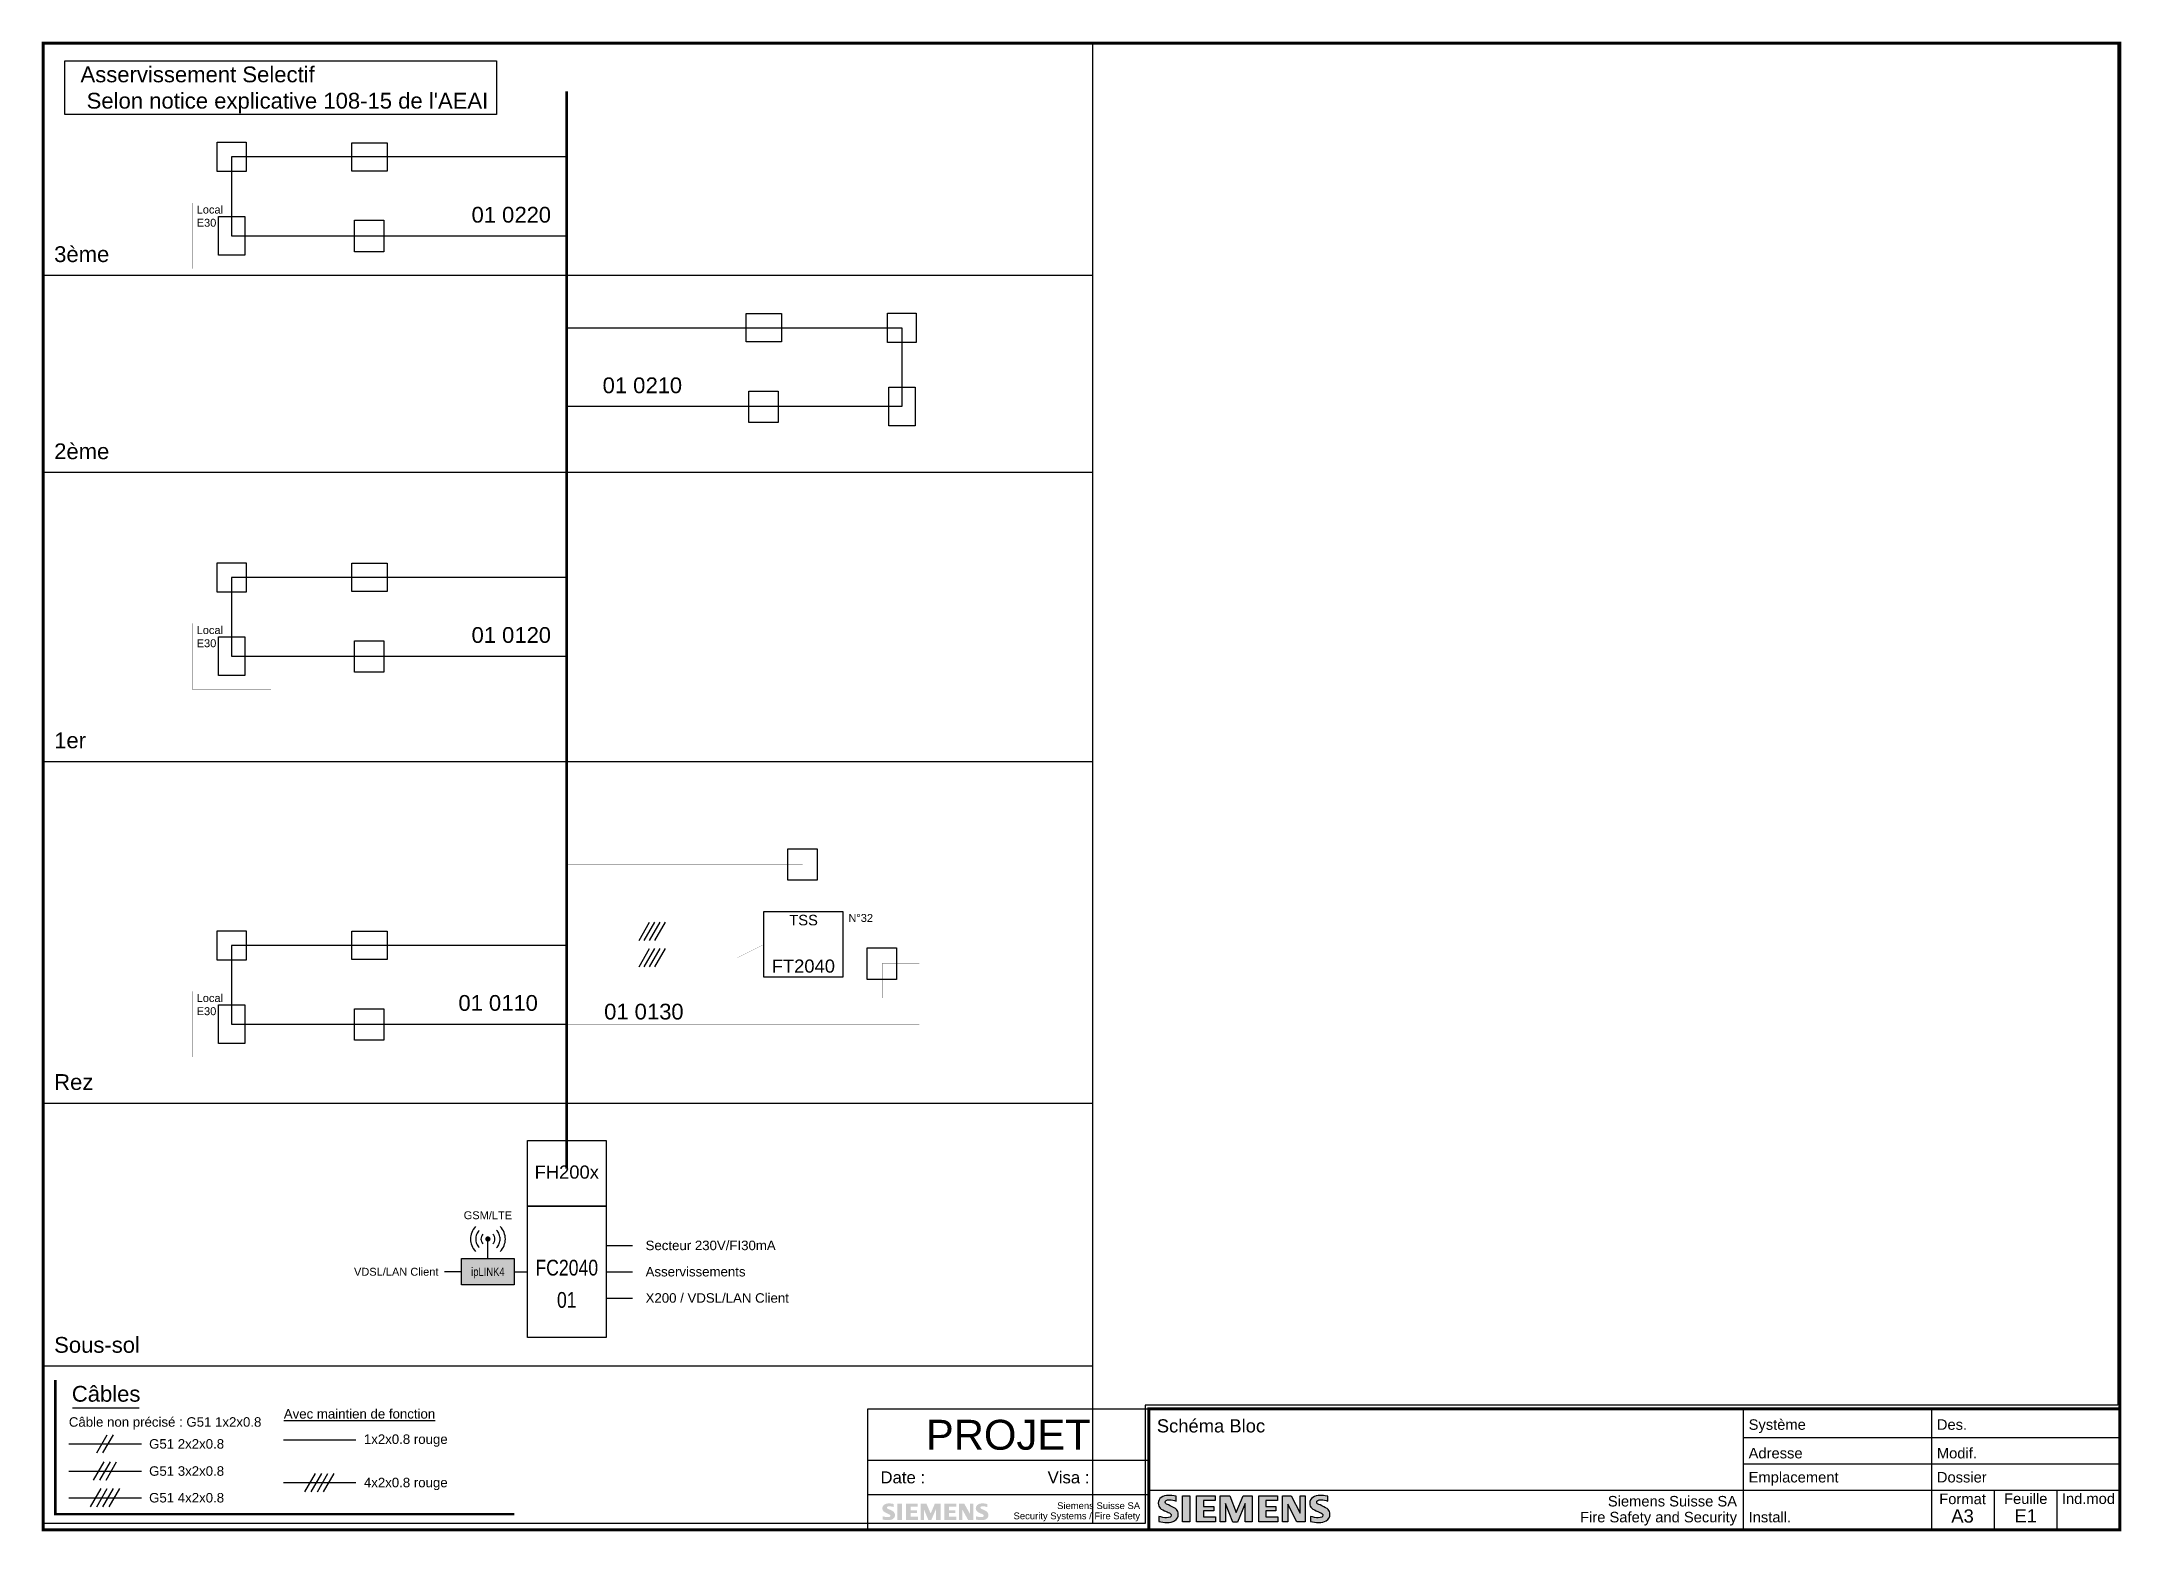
# Paper-space layout 'E1' of a CAD drawing. Header units: centimetres, sheet in millimetres. Extents: x 13 to 408, y 1 to 284.
# The model-space entities are those that its viewports show. They can reach past a viewport. Long polylines and large blocks are cut down to what shows.
import ezdxf
from ezdxf.enums import TextEntityAlignment as Align

# ---------------------------------------------------------------- set-up
doc = ezdxf.new("R2010")
doc.units = ezdxf.units.CM
doc.header["$LTSCALE"] = 10
doc.linetypes.add('ACAD_ISO10W100', pattern=[18, 12, -3, 0, -3])
doc.layers.add('SANS', color=231, linetype='Continuous', plot=False)
doc.layers.add('SIEMENS_SANS', color=231, linetype='Continuous', plot=False)
doc.layers.add('SIEMENS_255_255_255', color=7, linetype='Continuous', true_color=0xffffff)
for name, color, linetype in [('SIEMENS_AXES', 7, 'ACAD_ISO10W100'), ('SIEMENS_CARTOUCHE', 7, 'Continuous'), ('SIEMENS_DETECTION', 9, 'Continuous'), ('SIEMENS_LIGNES', 150, 'Continuous'), ('SIEMENS_MARGE', 7, 'Continuous'), ('SIEMENS_SYMBOLTEXTE', 7, 'Continuous'), ('SIEMENS_TAMPON', 7, 'Continuous'), ('SIEMENS_TEXTES', 7, 'Continuous')]:
    doc.layers.add(name, color=color, linetype=linetype)
doc.styles.add('Arial', font='arial.ttf')
doc.linetypes.add('LIMITE1', pattern='A,6.35,-2.54,[133,ltypeshp.shx,S=2.54,R=0,X=-2.54,Y=0],-2.54,25.4', length=36.83)
picture_1 = doc.add_image_def('image8.jpg', size_in_pixel=(750, 1250))
picture_2 = doc.add_image_def('image1.jpg', size_in_pixel=(650, 520))
picture_3 = doc.add_image_def('image11.jpg', size_in_pixel=(590, 635))
picture_4 = doc.add_image_def('image28.jpg', size_in_pixel=(516, 759))
picture_5 = doc.add_image_def('image9.jpg', size_in_pixel=(780, 650))
picture_6 = doc.add_image_def('image19.jpg', size_in_pixel=(250, 270))
picture_7 = doc.add_image_def('image13.jpg', size_in_pixel=(259, 263))
picture_8 = doc.add_image_def('image10.jpg', size_in_pixel=(780, 650))

# ---------------------------------------------------------------- blocks, each defined once
blk = doc.blocks.new('SA3F')
at = {"layer": 'SIEMENS_MARGE', "linetype": 'Continuous', "ltscale": 80, "true_color": 0x009ca3}
h = blk.add_hatch(color=134, dxfattribs=at)
edge = h.paths.add_edge_path()
edge.add_spline(control_points=[(229.21, 6.42), (229.21, 6.42), (229.21, 7.37), (229.21, 7.37)], knot_values=[10.00001, 10.00001, 10.00001, 10.00001, 10.999989, 10.999989, 10.999989, 10.999989], degree=3, periodic=0)
edge.add_spline(control_points=[(229.21, 7.37), (228.59, 7.49), (228.11, 7.55), (227.79, 7.55)], knot_values=[9, 9, 9, 9, 10, 10, 10, 10], degree=3, periodic=0)
edge.add_spline(control_points=[(227.79, 7.55), (227.19, 7.55), (226.71, 7.42), (226.34, 7.16)], knot_values=[8, 8, 8, 8, 9, 9, 9, 9], degree=3, periodic=0)
edge.add_spline(control_points=[(226.34, 7.16), (225.97, 6.91), (225.78, 6.53), (225.78, 6.04)], knot_values=[7, 7, 7, 7, 8, 8, 8, 8], degree=3, periodic=0)
edge.add_spline(control_points=[(225.78, 6.04), (225.78, 5.66), (225.91, 5.35), (226.16, 5.1)], knot_values=[6, 6, 6, 6, 7, 7, 7, 7], degree=3, periodic=0)
edge.add_spline(control_points=[(226.16, 5.1), (226.36, 4.91), (226.79, 4.68), (227.44, 4.41)], knot_values=[5, 5, 5, 5, 6, 6, 6, 6], degree=3, periodic=0)
edge.add_spline(control_points=[(227.44, 4.41), (227.81, 4.26), (228.03, 4.14), (228.12, 4.06)], knot_values=[4, 4, 4, 4, 5, 5, 5, 5], degree=3, periodic=0)
edge.add_spline(control_points=[(228.12, 4.06), (228.21, 3.98), (228.25, 3.88), (228.25, 3.76), (228.25, 3.45), (227.95, 3.29), (227.36, 3.29)], knot_values=[2, 2, 2, 2, 3, 3, 3, 4, 4, 4, 4], degree=3, periodic=0)
edge.add_spline(control_points=[(227.36, 3.29), (226.93, 3.29), (226.44, 3.38), (225.88, 3.56)], knot_values=[1, 1, 1, 1, 2, 2, 2, 2], degree=3, periodic=0)
edge.add_spline(control_points=[(225.88, 3.56), (225.88, 3.56), (225.88, 2.58), (225.88, 2.58)], knot_values=[0.00001, 0.00001, 0.00001, 0.00001, 0.999989, 0.999989, 0.999989, 0.999989], degree=3, periodic=0)
edge.add_spline(control_points=[(225.88, 2.58), (226.4, 2.46), (226.91, 2.4), (227.42, 2.4)], knot_values=[19, 19, 19, 19, 20, 20, 20, 20], degree=3, periodic=0)
edge.add_spline(control_points=[(227.42, 2.4), (228.02, 2.4), (228.51, 2.51), (228.89, 2.74)], knot_values=[18, 18, 18, 18, 19, 19, 19, 19], degree=3, periodic=0)
edge.add_spline(control_points=[(228.89, 2.74), (229.36, 3.02), (229.59, 3.43), (229.59, 3.97)], knot_values=[17, 17, 17, 17, 18, 18, 18, 18], degree=3, periodic=0)
edge.add_spline(control_points=[(229.59, 3.97), (229.59, 4.34), (229.47, 4.65), (229.24, 4.89)], knot_values=[16, 16, 16, 16, 17, 17, 17, 17], degree=3, periodic=0)
edge.add_spline(control_points=[(229.24, 4.89), (229.04, 5.08), (228.63, 5.32), (228.03, 5.59)], knot_values=[15, 15, 15, 15, 16, 16, 16, 16], degree=3, periodic=0)
edge.add_spline(control_points=[(228.03, 5.59), (227.61, 5.78), (227.35, 5.9), (227.25, 5.96)], knot_values=[14, 14, 14, 14, 15, 15, 15, 15], degree=3, periodic=0)
edge.add_spline(control_points=[(227.25, 5.96), (227.14, 6.03), (227.09, 6.13), (227.09, 6.24)], knot_values=[13, 13, 13, 13, 14, 14, 14, 14], degree=3, periodic=0)
edge.add_spline(control_points=[(227.09, 6.24), (227.09, 6.55), (227.36, 6.7), (227.92, 6.7)], knot_values=[12, 12, 12, 12, 13, 13, 13, 13], degree=3, periodic=0)
edge.add_spline(control_points=[(227.92, 6.7), (228.32, 6.7), (228.74, 6.61), (229.21, 6.42)], knot_values=[11, 11, 11, 11, 12, 12, 12, 12], degree=3, periodic=0)
h.paths.add_polyline_path([(231.76, 7.46), (230.38, 7.46), (230.38, 2.5), (231.76, 2.5)])
h.paths.add_polyline_path([(236.59, 7.46), (233.04, 7.46), (233.04, 2.5), (236.65, 2.5), (236.65, 3.44), (234.37, 3.44), (234.37, 4.62), (236.31, 4.62), (236.31, 5.44), (234.37, 5.44), (234.37, 6.56), (236.59, 6.56)])
h.paths.add_polyline_path([(239.35, 7.46), (237.56, 7.46), (237.56, 2.5), (238.53, 2.5), (238.53, 6.01), (239.96, 2.45), (240.82, 2.45), (242.28, 6.01), (242.28, 2.5), (243.59, 2.5), (243.59, 7.46), (241.88, 7.46), (240.6, 4.29)])
h.paths.add_polyline_path([(248.42, 7.46), (244.86, 7.46), (244.86, 2.5), (248.48, 2.5), (248.48, 3.44), (246.2, 3.44), (246.2, 4.62), (248.13, 4.62), (248.13, 5.44), (246.2, 5.44), (246.2, 6.56), (248.42, 6.56)])
h.paths.add_polyline_path([(251, 7.46), (249.39, 7.46), (249.39, 2.5), (250.37, 2.5), (250.37, 5.86), (252.12, 2.5), (253.68, 2.5), (253.68, 7.46), (252.7, 7.46), (252.7, 4.14)])
edge = h.paths.add_edge_path()
edge.add_spline(control_points=[(257.99, 6.42), (257.99, 6.42), (257.99, 7.37), (257.99, 7.37)], knot_values=[11.00001, 11.00001, 11.00001, 11.00001, 11.999989, 11.999989, 11.999989, 11.999989], degree=3, periodic=0)
edge.add_spline(control_points=[(257.99, 7.37), (257.99, 7.37), (257.87, 7.39), (257.87, 7.39)], knot_values=[10, 10, 10, 10, 10.99999, 10.99999, 10.99999, 10.99999], degree=3, periodic=0)
edge.add_spline(control_points=[(257.87, 7.39), (257.34, 7.49), (256.91, 7.55), (256.57, 7.55)], knot_values=[9, 9, 9, 9, 10, 10, 10, 10], degree=3, periodic=0)
edge.add_spline(control_points=[(256.57, 7.55), (255.98, 7.55), (255.5, 7.42), (255.13, 7.16)], knot_values=[8, 8, 8, 8, 9, 9, 9, 9], degree=3, periodic=0)
edge.add_spline(control_points=[(255.13, 7.16), (254.75, 6.91), (254.56, 6.53), (254.56, 6.05)], knot_values=[7, 7, 7, 7, 8, 8, 8, 8], degree=3, periodic=0)
edge.add_spline(control_points=[(254.56, 6.05), (254.56, 5.66), (254.69, 5.34), (254.95, 5.1)], knot_values=[6, 6, 6, 6, 7, 7, 7, 7], degree=3, periodic=0)
edge.add_spline(control_points=[(254.95, 5.1), (255.15, 4.9), (255.58, 4.67), (256.23, 4.41)], knot_values=[5, 5, 5, 5, 6, 6, 6, 6], degree=3, periodic=0)
edge.add_spline(control_points=[(256.23, 4.41), (256.59, 4.26), (256.82, 4.14), (256.91, 4.06)], knot_values=[4, 4, 4, 4, 5, 5, 5, 5], degree=3, periodic=0)
edge.add_spline(control_points=[(256.91, 4.06), (256.99, 3.98), (257.04, 3.88), (257.04, 3.76), (257.04, 3.45), (256.74, 3.29), (256.15, 3.29)], knot_values=[2, 2, 2, 2, 3, 3, 3, 4, 4, 4, 4], degree=3, periodic=0)
edge.add_spline(control_points=[(256.15, 3.29), (255.71, 3.29), (255.22, 3.38), (254.67, 3.56)], knot_values=[1, 1, 1, 1, 2, 2, 2, 2], degree=3, periodic=0)
edge.add_spline(control_points=[(254.67, 3.56), (254.67, 3.56), (254.67, 2.58), (254.67, 2.58)], knot_values=[0.00001, 0.00001, 0.00001, 0.00001, 0.999989, 0.999989, 0.999989, 0.999989], degree=3, periodic=0)
edge.add_spline(control_points=[(254.67, 2.58), (255.18, 2.46), (255.7, 2.4), (256.21, 2.4)], knot_values=[20, 20, 20, 20, 21, 21, 21, 21], degree=3, periodic=0)
edge.add_spline(control_points=[(256.21, 2.4), (256.81, 2.4), (257.3, 2.51), (257.68, 2.74)], knot_values=[19, 19, 19, 19, 20, 20, 20, 20], degree=3, periodic=0)
edge.add_spline(control_points=[(257.68, 2.74), (258.15, 3.02), (258.38, 3.43), (258.38, 3.97)], knot_values=[18, 18, 18, 18, 19, 19, 19, 19], degree=3, periodic=0)
edge.add_spline(control_points=[(258.38, 3.97), (258.38, 4.34), (258.26, 4.65), (258.02, 4.89)], knot_values=[17, 17, 17, 17, 18, 18, 18, 18], degree=3, periodic=0)
edge.add_spline(control_points=[(258.02, 4.89), (257.82, 5.08), (257.42, 5.32), (256.82, 5.59)], knot_values=[16, 16, 16, 16, 17, 17, 17, 17], degree=3, periodic=0)
edge.add_spline(control_points=[(256.82, 5.59), (256.39, 5.78), (256.13, 5.9), (256.04, 5.96)], knot_values=[15, 15, 15, 15, 16, 16, 16, 16], degree=3, periodic=0)
edge.add_spline(control_points=[(256.04, 5.96), (255.93, 6.03), (255.87, 6.13), (255.87, 6.24)], knot_values=[14, 14, 14, 14, 15, 15, 15, 15], degree=3, periodic=0)
edge.add_spline(control_points=[(255.87, 6.24), (255.87, 6.55), (256.15, 6.7), (256.7, 6.7)], knot_values=[13, 13, 13, 13, 14, 14, 14, 14], degree=3, periodic=0)
edge.add_spline(control_points=[(256.7, 6.7), (257.1, 6.7), (257.53, 6.61), (257.99, 6.42)], knot_values=[12, 12, 12, 12, 13, 13, 13, 13], degree=3, periodic=0)
at = {"layer": 'SIEMENS_CARTOUCHE', "const_width": 0.6}
blk.add_lwpolyline([(408.4, 1), (14, 1), (14, 283.4), (408.4, 283.4)], close=True, dxfattribs=at)
at = {"layer": 'SIEMENS_MARGE', "color": 7, "linetype": 'Continuous', "const_width": 0.6}
blk.add_lwpolyline([(224, 24), (224, 1), (408.4, 1), (408.4, 24)], close=True, dxfattribs=at)
at = {"layer": 'SIEMENS_MARGE', "color": 7, "linetype": 'Continuous', "const_width": 0.286}
for points in [[(336.9, 1), (336.9, 24)], [(372.65, 1), (372.65, 24)], [(224, 8.5), (408.4, 8.5)], [(384.57, 1), (384.57, 8.5)], [(396.48, 1), (396.48, 8.5)]]:
    blk.add_lwpolyline(points, dxfattribs=at)
at = {"layer": 'SIEMENS_MARGE', "color": 7, "linetype": 'Continuous'}
for points in [[(408.4, 18.5), (336.9, 18.5)], [(408.4, 13.5), (336.9, 13.5)]]:
    blk.add_lwpolyline(points, dxfattribs=at)
at = {"layer": 'SIEMENS_MARGE', "color": 134, "true_color": 0x009ca3, "elevation": 11.71}
for points in [[(230.38, 2.5), (230.38, 7.46), (231.76, 7.46), (231.76, 2.5), (230.38, 2.5)], [(233.04, 2.5), (233.04, 7.46), (236.59, 7.46), (236.59, 6.56), (234.37, 6.56), (234.37, 5.44), (236.31, 5.44), (236.31, 4.62), (234.37, 4.62), (234.37, 3.44), (236.65, 3.44), (236.65, 2.5), (233.04, 2.5)], [(237.56, 2.5), (237.56, 7.46), (239.35, 7.46), (240.6, 4.29), (241.88, 7.46), (243.59, 7.46), (243.59, 2.5), (242.28, 2.5), (242.28, 6.01), (240.82, 2.45), (239.96, 2.45), (238.53, 6.01), (238.53, 2.5), (237.56, 2.5)], [(244.86, 2.5), (244.86, 7.46), (248.42, 7.46), (248.42, 6.56), (246.2, 6.56), (246.2, 5.44), (248.13, 5.44), (248.13, 4.62), (246.2, 4.62), (246.2, 3.44), (248.48, 3.44), (248.48, 2.5), (244.86, 2.5)], [(249.39, 2.5), (249.39, 7.46), (251, 7.46), (252.7, 4.14), (252.7, 7.46), (253.68, 7.46), (253.68, 2.5), (252.12, 2.5), (250.37, 5.86), (250.37, 2.5), (249.39, 2.5)]]:
    blk.add_lwpolyline(points, close=True, dxfattribs=at)
at = {"layer": 'SIEMENS_MARGE', "color": 134, "true_color": 0x009ca3}
for points, knots in [([(225.88, 2.58, 11.71), (225.88, 2.58, 11.71), (225.88, 3.56, 11.71), (225.88, 3.56, 11.71), (226.44, 3.38, 11.71), (226.93, 3.29, 11.71), (227.36, 3.29, 11.71), (227.95, 3.29, 11.71), (228.25, 3.45, 11.71), (228.25, 3.76, 11.71), (228.25, 3.88, 11.71), (228.21, 3.98, 11.71), (228.12, 4.06, 11.71), (228.03, 4.14, 11.71), (227.81, 4.26, 11.71), (227.44, 4.41, 11.71), (226.79, 4.68, 11.71), (226.36, 4.91, 11.71), (226.16, 5.1, 11.71), (225.91, 5.35, 11.71), (225.78, 5.66, 11.71), (225.78, 6.04, 11.71), (225.78, 6.53, 11.71), (225.97, 6.91, 11.71), (226.34, 7.16, 11.71), (226.71, 7.42, 11.71), (227.19, 7.55, 11.71), (227.79, 7.55, 11.71), (228.11, 7.55, 11.71), (228.59, 7.49, 11.71), (229.21, 7.37, 11.71), (229.21, 7.37, 11.71), (229.21, 6.42, 11.71), (229.21, 6.42, 11.71), (228.74, 6.61, 11.71), (228.32, 6.7, 11.71), (227.92, 6.7, 11.71), (227.36, 6.7, 11.71), (227.09, 6.55, 11.71), (227.09, 6.24, 11.71), (227.09, 6.13, 11.71), (227.14, 6.03, 11.71), (227.25, 5.96, 11.71), (227.35, 5.9, 11.71), (227.61, 5.78, 11.71), (228.03, 5.59, 11.71), (228.63, 5.32, 11.71), (229.04, 5.08, 11.71), (229.24, 4.89, 11.71), (229.47, 4.65, 11.71), (229.59, 4.34, 11.71), (229.59, 3.97, 11.71), (229.59, 3.43, 11.71), (229.36, 3.02, 11.71), (228.89, 2.74, 11.71), (228.51, 2.51, 11.71), (228.02, 2.4, 11.71), (227.42, 2.4, 11.71), (226.91, 2.4, 11.71), (226.4, 2.46, 11.71), (225.88, 2.58, 11.71), (225.88, 2.58, 11.71), (225.88, 2.58, 11.71), (225.88, 2.58, 11.71)], [0, 0, 0, 0, 1, 1, 1, 2, 2, 2, 3, 3, 3, 4, 4, 4, 5, 5, 5, 6, 6, 6, 7, 7, 7, 8, 8, 8, 9, 9, 9, 10, 10, 10, 11, 11, 11, 12, 12, 12, 13, 13, 13, 14, 14, 14, 15, 15, 15, 16, 16, 16, 17, 17, 17, 18, 18, 18, 19, 19, 19, 20, 20, 20, 21, 21, 21, 21]), ([(254.67, 2.58, 11.71), (254.67, 2.58, 11.71), (254.67, 3.56, 11.71), (254.67, 3.56, 11.71), (255.22, 3.38, 11.71), (255.71, 3.29, 11.71), (256.15, 3.29, 11.71), (256.74, 3.29, 11.71), (257.04, 3.45, 11.71), (257.04, 3.76, 11.71), (257.04, 3.88, 11.71), (256.99, 3.98, 11.71), (256.91, 4.06, 11.71), (256.82, 4.14, 11.71), (256.59, 4.26, 11.71), (256.23, 4.41, 11.71), (255.58, 4.67, 11.71), (255.15, 4.9, 11.71), (254.95, 5.1, 11.71), (254.69, 5.34, 11.71), (254.56, 5.66, 11.71), (254.56, 6.05, 11.71), (254.56, 6.53, 11.71), (254.75, 6.91, 11.71), (255.13, 7.16, 11.71), (255.5, 7.42, 11.71), (255.98, 7.55, 11.71), (256.57, 7.55, 11.71), (256.91, 7.55, 11.71), (257.34, 7.49, 11.71), (257.87, 7.39, 11.71), (257.87, 7.39, 11.71), (257.99, 7.37, 11.71), (257.99, 7.37, 11.71), (257.99, 7.37, 11.71), (257.99, 6.42, 11.71), (257.99, 6.42, 11.71), (257.53, 6.61, 11.71), (257.1, 6.7, 11.71), (256.7, 6.7, 11.71), (256.15, 6.7, 11.71), (255.87, 6.55, 11.71), (255.87, 6.24, 11.71), (255.87, 6.13, 11.71), (255.93, 6.03, 11.71), (256.04, 5.96, 11.71), (256.13, 5.9, 11.71), (256.39, 5.78, 11.71), (256.82, 5.59, 11.71), (257.42, 5.32, 11.71), (257.82, 5.08, 11.71), (258.02, 4.89, 11.71), (258.26, 4.65, 11.71), (258.38, 4.34, 11.71), (258.38, 3.97, 11.71), (258.38, 3.43, 11.71), (258.15, 3.02, 11.71), (257.68, 2.74, 11.71), (257.3, 2.51, 11.71), (256.81, 2.4, 11.71), (256.21, 2.4, 11.71), (255.7, 2.4, 11.71), (255.18, 2.46, 11.71), (254.67, 2.58, 11.71), (254.67, 2.58, 11.71), (254.67, 2.58, 11.71), (254.67, 2.58, 11.71)], [0, 0, 0, 0, 1, 1, 1, 2, 2, 2, 3, 3, 3, 4, 4, 4, 5, 5, 5, 6, 6, 6, 7, 7, 7, 8, 8, 8, 9, 9, 9, 10, 10, 10, 11, 11, 11, 12, 12, 12, 13, 13, 13, 14, 14, 14, 15, 15, 15, 16, 16, 16, 17, 17, 17, 18, 18, 18, 19, 19, 19, 20, 20, 20, 21, 21, 21, 22, 22, 22, 22])]:
    blk.add_open_spline(points, degree=3, knots=knots, dxfattribs=at)
at = {"layer": 'SIEMENS_MARGE', "color": 7, "linetype": 'Continuous', "style": 'Arial'}
for s, p in [('Système', (337.9, 20)), ('Des.', (373.65, 20)), ('Adresse', (337.9, 14.57)), ('Modif.', (373.65, 14.57)), ('Emplacement', (337.9, 10)), ('Dossier', (373.65, 10)), ('Install.', (337.9, 2.42))]:
    blk.add_text(s, height=2, dxfattribs=at).set_placement(p)
for s, p in [('Feuille', (390.53, 5.92)), ('Ind.mod', (402.44, 5.92)), ('Format', (378.53, 5.88))]:
    blk.add_text(s, height=2, dxfattribs=at).set_placement(p, align=Align.CENTER)
for s, p in [('Fire Safety and Security', (335.7, 2.42)), ('Siemens Suisse SA', (335.7, 5.44))]:
    blk.add_text(s, height=2, dxfattribs=at).set_placement(p, align=Align.RIGHT)
for tag, p, height in [('BLATTBEZEICHNUNG', (225.5, 19.5), 2.5), ('GEZEICHDAT', (385.82, 20), 2), ('KUNDE', (225.5, 15), 2.5), ('GEANDDAT', (385.82, 14.57), 2), ('DOMIZIL', (225.5, 10.5), 2.5), ('DOSSIER', (385.82, 10), 2)]:
    blk.add_attdef(tag, p, '', height=height, dxfattribs=at)
for tag, height, p in [('SYSTEM', 2, (371.65, 20)), ('GEZEICHKZ', 2, (407.4, 20)), ('ADRESSE', 2, (371.65, 14.57)), ('GEANDERTKZ', 2, (407.4, 14.57)), ('MONTAGEORT_BMZ', 2, (371.65, 10)), ('ANLAGENR', 3.5, (371.65, 2.42))]:
    blk.add_attdef(tag, text='', height=height, dxfattribs=at).set_placement(p, align=Align.RIGHT)
for tag, p in [('FORMAT', (378.53, 2.38)), ('BLATT', (390.53, 2.42)), ('INDEX', (402.44, 2.42))]:
    blk.add_attdef(tag, text='', height=2.5, dxfattribs=at).set_placement(p, align=Align.CENTER)
blk = doc.blocks.new('*U105')
at = {"layer": 'SIEMENS_TAMPON'}
h = blk.add_hatch(color=132, dxfattribs=at)
h.paths.add_polyline_path([(33.6, 39, -0.095782), (37, 39.4, -0.038679), (40.2, 38.9, -0.032618), (43.5, 38), (43.5, 43.2, 0.041933), (37.8, 44.1, 0.052942), (33, 44, 0.120898), (27.8, 42.1, 0.11295), (25.5, 39.7, 0.137882), (24.5, 36.1, 0.143245), (25.3, 32.5, 0.111527), (27.6, 30, 0.056425), (31.9, 27.7, -0.017528), (36.8, 25.4, -0.554735), (37.2, 22.2, -0.162956), (35, 21.4, -0.052129), (32, 21.3, -0.030842), (28.3, 21.8, -0.023258), (25, 22.6), (25, 17.3, 0.012873), (27.9, 16.7, 0.019281), (31.6, 16.3, 0.036944), (35.8, 16.3, 0.050522), (38.9, 16.8, 0.114693), (43.1, 19, 0.189888), (45.5, 23.7, 0.197986), (44, 29.2, 0.100685), (40.4, 32.1, 0.006579), (35.6, 34.3, -0.037565), (33.2, 35.5, -0.713887)])
h.paths.add_polyline_path([(57.5, 43.6), (49.4, 43.6), (49.4, 16.7), (57.5, 16.7)])
h.paths.add_polyline_path([(83.6, 43.6), (63.7, 43.6), (63.7, 16.7), (83.8, 16.7), (83.8, 21.9), (71.5, 21.9), (71.5, 28.2), (82.1, 28.2), (82.1, 32.6), (71.5, 32.6), (71.5, 38.7), (83.6, 38.7)])
h.paths.add_polyline_path([(98.2, 43.6), (88.4, 43.6), (88.4, 16.7), (93.8, 16.7), (93.8, 34.4), (101.3, 16.5), (106.3, 16.5), (113.9, 34.4), (113.9, 16.7), (121.7, 16.7), (121.7, 43.6), (112.1, 43.6), (105.2, 27.3)])
h.paths.add_polyline_path([(135.7, 38.7), (147.9, 38.7), (147.9, 43.6), (127.9, 43.6), (127.9, 16.7), (148, 16.7), (148, 21.9), (135.7, 21.9), (135.7, 28.2), (146.3, 28.2), (146.3, 32.6), (135.7, 32.6)])
h.paths.add_polyline_path([(161.4, 43.6), (152.6, 43.6), (152.6, 16.7), (158, 16.7), (158, 34), (167.6, 16.7), (176.2, 16.7), (176.2, 43.6), (170.9, 43.6), (170.9, 26.6)])
h.paths.add_polyline_path([(189.3, 35.5, -0.713887), (189.7, 39, -0.095782), (193.1, 39.4, -0.038679), (196.3, 38.9, -0.032618), (199.6, 38), (199.6, 43.2, 0.041933), (193.9, 44.1, 0.052942), (189.1, 44, 0.120898), (183.9, 42.1, 0.11295), (181.6, 39.7, 0.137882), (180.6, 36.1, 0.143245), (181.4, 32.5, 0.111527), (183.7, 30, 0.056425), (188, 27.7, -0.017528), (192.9, 25.4, -0.554735), (193.3, 22.2, -0.162956), (191.1, 21.4, -0.052129), (188.2, 21.3, -0.030842), (184.4, 21.8, -0.023258), (181.1, 22.6), (181.1, 17.3, 0.012873), (184, 16.7, 0.019281), (187.7, 16.3, 0.036944), (191.9, 16.3, 0.050522), (195, 16.8, 0.114693), (199.2, 19, 0.189888), (201.6, 23.7, 0.197986), (200.2, 29.2, 0.100685), (196.5, 32.1, 0.006579), (191.7, 34.3, -0.037565)])
at = {"layer": 'SIEMENS_TAMPON', "color": 7, "ltscale": 10}
for p, q in [((0, 116.4), (469.8, 116.4)), ((0, 59), (469.8, 59))]:
    blk.add_line(p, q, dxfattribs=at)
at = {"layer": 'SIEMENS_TAMPON', "color": 7}
blk.add_lwpolyline([(0, 202.4), (469.8, 202.4), (469.8, 0), (0, 0)], close=True, dxfattribs=at)
at = {"layer": 'SIEMENS_TAMPON', "color": 7, "style": 'Arial'}
for s, p in [('Date :', (21.3, 87.7)), ('Visa :', (300.6, 87.7))]:
    blk.add_text(s, height=20, dxfattribs=at).set_placement(p, align=Align.MIDDLE_LEFT)
at = {"layer": 'SIEMENS_TAMPON', "color": 7, "linetype": 'Continuous', "style": 'Arial'}
for s, p in [('Siemens Suisse SA', (455.1, 34.7)), ('Security Systems / Fire Safety', (455.1, 17.7))]:
    blk.add_text(s, height=11.303, dxfattribs=at).set_placement(p, align=Align.RIGHT)
at = {"layer": 'SIEMENS_TAMPON', "color": 1, "style": 'Arial'}
blk.add_attdef('PROJET', text='', height=50, dxfattribs=at).set_placement((234.9, 133.9), align=Align.CENTER)
at = {"layer": 'SIEMENS_TAMPON', "color": 7, "style": 'Arial'}
for tag, p in [('DATE', (105.4, 87.7)), ('VISA', (378.9, 87.7))]:
    blk.add_attdef(tag, text='', height=20, dxfattribs=at).set_placement(p, align=Align.MIDDLE_LEFT)
blk = doc.blocks.new('*U111')
at = {"color": 1}
blk.add_lwpolyline([(0, 101.8), (819.7, 101.8), (819.7, 0), (0, 0)], close=True, dxfattribs=at)
blk.add_lwpolyline([(0, 101.8), (819.7, 101.8), (819.7, 0), (0, 0)], close=True, dxfattribs=at)
blk.add_lwpolyline([(0, 101.8), (819.7, 101.8), (819.7, 0), (0, 0)], close=True, dxfattribs=at)
at = {"color": 1, "insert": (29.5, 91), "char_height": 30, "attachment_point": 1, "style": 'Arial'}
blk.add_mtext_dynamic_manual_height_columns("Asservissement Selectif                                    Selon notice explicative 108-15 de l'AEAI", width=848.373, gutter_width=12.5, heights=[146], dxfattribs=at)
blk = doc.blocks.new('Siemens_Ligne_FDnet')
at = {"color": 0, "style": 'Arial', "flags": 2}
for tag, p in [('L', (-4.1, 0.5)), ('/', (65.2, 0.5))]:
    blk.add_attdef(tag, p, '', height=30, dxfattribs=at)
at = {"color": 0, "style": 'Arial'}
for tag, p in [('FCnet', (18.9, 0.5)), ('CardCage', (76.9, 0.5)), ('Position', (100.7, 0.5)), ('Boucle', (123.7, 0.5)), ('Etoile', (146.7, 0.5))]:
    blk.add_attdef(tag, p, '', height=30, dxfattribs=at)
blk = doc.blocks.new('*U164')
image = blk.add_image(picture_1, insert=(-75, -125), size_in_units=(150, 250))
image.dxf.flags = 7
blk = doc.blocks.new('Siemens_Centrale_petite')
at = {"color": 7}
blk.add_lwpolyline([(-50, 25), (50, 25), (50, -25), (-50, -25)], close=True, dxfattribs=at)
at = {"color": 0}
blk.add_solid([(-50, 25), (50, 25), (-50, -25), (50, -25)], dxfattribs=at)
at = {"layer": 'SIEMENS_SYMBOLTEXTE', "color": 7, "style": 'Arial'}
blk.add_attdef('INFO_GAUCHE', text='', height=20, dxfattribs=at).set_placement((-60.7, 25), align=Align.RIGHT)
blk.add_attdef('HAUT', text='', height=30, dxfattribs=at).set_placement((0, 35), align=Align.CENTER)
blk.add_attdef('INFO_DROITE', (60.7, 25), '', height=20, dxfattribs=at)
blk.add_attdef('GAUCHE', text='', height=30, dxfattribs=at).set_placement((-60.7, 0), align=Align.MIDDLE_RIGHT)
at = {"layer": 'SIEMENS_SYMBOLTEXTE', "color": 7, "style": 'Arial', "width": 0.9}
blk.add_attdef('BMZ_TYP', text='', height=20, dxfattribs=at).set_placement((0, 0), align=Align.MIDDLE_CENTER)
at = {"layer": 'SIEMENS_SYMBOLTEXTE', "color": 7, "style": 'Arial'}
blk.add_attdef('DROITE', text='', height=30, dxfattribs=at).set_placement((60.7, 0), align=Align.MIDDLE_LEFT)
blk.add_attdef('BAS', text='', height=35, dxfattribs=at).set_placement((0, -35), align=Align.TOP_CENTER)
blk = doc.blocks.new('Siemens_SB_Antenne')
at = {"color": 0}
blk.add_line((0, 0), (0, 37.3), dxfattribs=at)
at = {"color": 0, "const_width": 5}
blk.add_lwpolyline([(-2.5, 37.3, 1), (2.5, 37.3, 1)], format="xyb", close=True, dxfattribs=at)
at = {"color": 0}
for radius, start, end in [(33.2, 135, 225), (23.2, 135, 225), (13.2, 135, 225), (13.2, 315, 45), (23.2, 315, 45), (33.2, 315, 45)]:
    blk.add_arc((0, 37.3), radius, start, end, dxfattribs=at)
at = {"color": 0, "style": 'Arial'}
blk.add_attdef('TXTHAUT', text='', height=15, dxfattribs=at).set_placement((0, 75), align=Align.CENTER)
blk = doc.blocks.new('*U169')
at = {"layer": 'SIEMENS_255_255_255'}
image = blk.add_image(picture_2, insert=(-33.6, -26.9), size_in_units=(67.3, 53.8), dxfattribs=at)
image.dxf.flags = 7
blk = doc.blocks.new('*U162')
at = {"layer": 'SIEMENS_255_255_255'}
image = blk.add_image(picture_3, insert=(-28.5, -30.5), size_in_units=(55.8, 60), dxfattribs=at)
image.dxf.flags = 7
blk = doc.blocks.new('*U170')
at = {"layer": 'SIEMENS_255_255_255', "ltscale": 0.3}
image = blk.add_image(picture_4, insert=(-25, -36.8), size_in_units=(50, 73.5), dxfattribs=at)
image.dxf.flags = 7
blk = doc.blocks.new('*U163')
at = {"color": 0}
for p, q in [((-25, -17.3), (-5, 17.3)), ((-15, -17.3), (5, 17.3)), ((-5, -17.3), (15, 17.3)), ((5, -17.3), (25, 17.3))]:
    blk.add_line(p, q, dxfattribs=at)
blk = doc.blocks.new('*U16')
image = blk.add_image(picture_5, insert=(-75, -50), size_in_units=(150, 125))
image.dxf.flags = 7
blk = doc.blocks.new('*U17')
at = {"layer": 'SIEMENS_255_255_255'}
image = blk.add_image(picture_6, insert=(-27.8, -30), size_in_units=(55.6, 60), rotation=0, dxfattribs=at)
image.dxf.flags = 7
blk = doc.blocks.new('*U171')
at = {"layer": 'SIEMENS_DETECTION', "color": 7, "true_color": 0xffffff}
image = blk.add_image(picture_7, insert=(-27.5, -27.9), size_in_units=(54.9, 55.8), dxfattribs=at)
image.dxf.flags = 7
blk = doc.blocks.new('*U113')
at = {"color": 7, "linetype": 'Continuous'}
blk.add_line((32.4, 202.5), (159.5, 202.5), dxfattribs=at)
at = {"color": 7}
for p, q in [((25.6, 133.7), (163.5, 133.7)), ((78.7, 116.4), (98.7, 151)), ((90.5, 116.4), (110.5, 151)), ((25.6, 82.1), (163.5, 82.1)), ((72.7, 64.8), (92.7, 99.4)), ((84.6, 64.8), (104.6, 99.4)), ((96.5, 64.8), (116.5, 99.4)), ((66.8, 14), (86.8, 48.6)), ((78.7, 14), (98.7, 48.6)), ((90.5, 14), (110.5, 48.6)), ((102.4, 14), (122.4, 48.6)), ((474.7, 42.6), (494.7, 77.3)), ((486.6, 42.6), (506.6, 77.3)), ((498.5, 42.6), (518.5, 77.3)), ((510.3, 42.6), (530.3, 77.3)), ((25.6, 31.3), (163.5, 31.3))]:
    blk.add_line(p, q, dxfattribs=at)
at = {"linetype": 'LIMITE1', "ltscale": 0.1}
for p, q in [((433.6, 141.2), (571.5, 141.2)), ((433.6, 60), (571.5, 60))]:
    blk.add_line(p, q, dxfattribs=at)
at = {"color": 7}
blk.add_lwpolyline([(873.2, 255.4, 0, 0, 0), (0, 255.4, 5, 5, 0), (0, 0, 5, 5, 0), (873.2, 0, 0, 0, 0)], format="xyseb", close=True, dxfattribs=at)
at = {"color": 7, "linetype": 'Continuous', "style": 'Arial'}
blk.add_text('Câbles', height=30, dxfattribs=at).set_placement((31.3, 214))
for s, p in [('Câble non précisé : G51 1x2x0.8', (25.6, 175.4)), ('G51 2x2x0.8', (178.3, 133.7)), ('1x2x0.8 rouge', (586.8, 142.7)), ('G51 3x2x0.8', (178.3, 82.1)), ('G51 4x2x0.8', (178.3, 31.3)), ('4x2x0.8 rouge', (586.8, 60.2))]:
    blk.add_text(s, height=18, dxfattribs=at).set_placement(p, align=Align.MIDDLE_LEFT)
at = {"color": 7, "insert": (434.5, 199.9), "char_height": 18, "width": 311.43, "attachment_point": 1, "style": 'Arial'}
blk.add_mtext('{\\LAvec maintien de fonction}', dxfattribs=at)
blk = doc.blocks.new('*U36')
image = blk.add_image(picture_8, insert=(0, 0), size_in_units=(150, 125))
image.dxf.flags = 7

msp = doc.modelspace()

# ---------------------------------------------------------------- linework, layer by layer
at = {"const_width": 0.2}
for points in [[(10312.5, 2512.5), (10387.5, 2512.5), (10387.5, 2387.5), (10237.5, 2387.5), (10237.5, 2512.5), (10312.5, 2512.5)], [(10312.5, 1712.5), (10387.5, 1712.5), (10387.5, 1587.5), (10237.5, 1587.5), (10237.5, 1712.5), (10312.5, 1712.5)], [(10312.5, 1012.5), (10387.5, 1012.5), (10387.5, 887.5), (10237.5, 887.5), (10237.5, 1012.5), (10312.5, 1012.5)]]:
    msp.add_lwpolyline(points, dxfattribs=at)
at = {"layer": 'SANS'}
for points in [[(12050, 225), (12050, 0), (9950, 0), (9950, 2824), (13900, 2824), (13900, 225)], [(9950, 0), (9950, 2824), (11950, 2824), (11950, 0)]]:
    msp.add_lwpolyline(points, close=True, dxfattribs=at)
at = {"layer": 'SIEMENS_AXES'}
for points in [[(9950, 2375), (11950, 2375)], [(9950, 2000), (11950, 2000)], [(9950, 1450), (11950, 1450)], [(9950, 800), (11950, 800)], [(9950, 300), (11950, 300)]]:
    msp.add_lwpolyline(points, dxfattribs=at)
at = {"layer": 'SIEMENS_LIGNES'}
msp.add_line((10850, 479.1), (10875, 479.1), dxfattribs=at)
at = {"layer": 'SIEMENS_LIGNES', "const_width": 5}
msp.add_lwpolyline([(10950, 675), (10950, 2725)], dxfattribs=at)
at = {"layer": 'SIEMENS_LIGNES'}
for points in [[(10950, 2600), (10312.5, 2600), (10312.5, 2450), (10950, 2450)], [(10950, 2275), (11587.5, 2275), (11587.5, 2125), (10950, 2125)], [(10950, 1800), (10312.5, 1800), (10312.5, 1650), (10950, 1650)], [(10950, 1100), (10312.5, 1100), (10312.5, 950), (10950, 950)], [(11025, 529.1), (11075, 529.1)], [(10750, 479.1), (10717.5, 479.1)], [(11025, 479.1), (11075, 479.1)], [(11025, 429.1), (11075, 429.1)]]:
    msp.add_lwpolyline(points, dxfattribs=at)
at = {"layer": 'SIEMENS_LIGNES', "linetype": 'LIMITE1', "ltscale": 0.1, "const_width": 0.2}
for points in [[(10948.6, 1253.9), (11398.6, 1253.9)], [(11325, 1101.8), (11275, 1126.8), (10950, 1126.8)], [(11325, 1101.8), (11275, 1076.8), (10950, 1076.8)]]:
    msp.add_lwpolyline(points, dxfattribs=at)
at = {"layer": 'SIEMENS_LIGNES', "ltscale": 0.1, "const_width": 0.2}
msp.add_lwpolyline([(10950, 1000.1), (10950, 1000.1), (11550, 1000.1), (11550, 1065.6), (11620.8, 1065.6), (11620.8, 950.1), (10950, 950.1)], dxfattribs=at)

# ---------------------------------------------------------------- block references
for name, p in [('*U17', (11398.6, 1253.9)), ('*U113', (9977.3, 17.9))]:
    msp.add_blockref(name, p)
at = {"layer": 'SIEMENS_DETECTION'}
for name, p in [('*U171', (10312.5, 2600)), ('*U169', (10575, 2600)), ('*U170', (10312.5, 2450)), ('*U162', (10575, 2450)), ('*U169', (11325, 2275)), ('*U171', (11587.5, 2275)), ('*U162', (11325, 2125)), ('*U170', (11587.5, 2125)), ('*U171', (10312.5, 1800)), ('*U169', (10575, 1800)), ('*U170', (10312.5, 1650)), ('*U162', (10575, 1650)), ('*U171', (10312.5, 1100)), ('*U169', (10575, 1100)), ('*U162', (11550, 1065.6)), ('*U170', (10312.5, 950)), ('*U162', (10575, 950))]:
    msp.add_blockref(name, p, dxfattribs=at)
ref = msp.add_blockref('*U16', (11400, 1089.3), dxfattribs=at)
ref.add_attrib('INFO_DROITE', 'N°32', (11485.7, 1144.7), dxfattribs={"layer": 'SIEMENS_SYMBOLTEXTE', "color": 7, "height": 15, "style": 'Arial'})
ref.add_attrib('CENTRE', 'FT2040', dxfattribs={"layer": 'SIEMENS_SYMBOLTEXTE', "color": 7, "height": 25, "style": 'Arial'}).set_placement((11400, 1048.1), align=Align.CENTER)
ref.add_attrib('TSS', 'TSS', (11373.3, 1138.1), dxfattribs={"layer": '0', "height": 20, "style": 'Arial'})
ref = msp.add_blockref('*U36', (10875, 604.1), dxfattribs=at)
ref.add_attrib('CENTRE', 'FH200x', dxfattribs={"layer": 'SIEMENS_SYMBOLTEXTE', "color": 7, "height": 25, "style": 'Arial'}).set_placement((10950, 656.2), align=Align.CENTER)
ref = msp.add_blockref('Siemens_SB_Antenne', (10800, 504.1), dxfattribs=at)
ref.add_attrib('TXTHAUT', 'GSM/LTE', dxfattribs={"layer": 'SIEMENS_SYMBOLTEXTE', "color": 7, "height": 15, "style": 'Arial'}).set_placement((10800, 579.1), align=Align.CENTER)
ref = msp.add_blockref('*U164', (10950, 479.1), dxfattribs=at)
ref.add_attrib('BMZ_TYP', 'FC2040', dxfattribs={"layer": 'SIEMENS_SYMBOLTEXTE', "color": 7, "height": 30, "style": 'Arial', "width": 0.8}).set_placement((10950, 486.9), align=Align.MIDDLE_CENTER)
ref.add_attrib('BMZ_NR', '01', dxfattribs={"layer": 'SIEMENS_SYMBOLTEXTE', "color": 7, "height": 30, "style": 'Arial', "width": 0.8}).set_placement((10950, 425.5), align=Align.MIDDLE_CENTER)
ref = msp.add_blockref('Siemens_Centrale_petite', (10800, 479.1), dxfattribs=at)
ref.add_attrib('BMZ_TYP', 'ipLINK4', dxfattribs={"layer": 'SIEMENS_SYMBOLTEXTE', "color": 7, "height": 16, "style": 'Arial', "width": 0.8}).set_placement((10800, 479.1), align=Align.MIDDLE_CENTER)
at = {"layer": 'SIEMENS_LIGNES'}
ref = msp.add_blockref('Siemens_Ligne_FDnet', (10750, 2474.5), dxfattribs=at)
ref.add_attrib('FCnet', '01', (10768.9, 2475), dxfattribs={"layer": '0', "color": 0, "height": 30, "style": 'Arial'})
ref.add_attrib('CardCage', '0', (10826.9, 2475), dxfattribs={"layer": '0', "color": 0, "height": 30, "style": 'Arial'})
ref.add_attrib('Position', '2', (10850.7, 2475), dxfattribs={"layer": '0', "color": 0, "height": 30, "style": 'Arial'})
ref.add_attrib('Boucle', '2', (10873.7, 2475), dxfattribs={"layer": '0', "color": 0, "height": 30, "style": 'Arial'})
ref.add_attrib('Etoile', '0', (10896.7, 2475), dxfattribs={"layer": '0', "color": 0, "height": 30, "style": 'Arial'})
ref = msp.add_blockref('Siemens_Ligne_FDnet', (10999.3, 2150), dxfattribs=at)
ref.add_attrib('FCnet', '01', (11018.2, 2150.5), dxfattribs={"layer": '0', "color": 0, "height": 30, "style": 'Arial'})
ref.add_attrib('CardCage', '0', (11076.2, 2150.5), dxfattribs={"layer": '0', "color": 0, "height": 30, "style": 'Arial'})
ref.add_attrib('Position', '2', (11100, 2150.5), dxfattribs={"layer": '0', "color": 0, "height": 30, "style": 'Arial'})
ref.add_attrib('Boucle', '1', (11123, 2150.5), dxfattribs={"layer": '0', "color": 0, "height": 30, "style": 'Arial'})
ref.add_attrib('Etoile', '0', (11146, 2150.5), dxfattribs={"layer": '0', "color": 0, "height": 30, "style": 'Arial'})
ref = msp.add_blockref('Siemens_Ligne_FDnet', (10750, 1675), dxfattribs=at)
ref.add_attrib('FCnet', '01', (10768.9, 1675.5), dxfattribs={"layer": '0', "color": 0, "height": 30, "style": 'Arial'})
ref.add_attrib('CardCage', '0', (10826.9, 1675.5), dxfattribs={"layer": '0', "color": 0, "height": 30, "style": 'Arial'})
ref.add_attrib('Position', '1', (10850.7, 1675.5), dxfattribs={"layer": '0', "color": 0, "height": 30, "style": 'Arial'})
ref.add_attrib('Boucle', '2', (10873.7, 1675.5), dxfattribs={"layer": '0', "color": 0, "height": 30, "style": 'Arial'})
ref.add_attrib('Etoile', '0', (10896.7, 1675.5), dxfattribs={"layer": '0', "color": 0, "height": 30, "style": 'Arial'})
for p in [(11112.5, 1126.8), (11112.5, 1076.8)]:
    msp.add_blockref('*U163', p, dxfattribs=at)
ref = msp.add_blockref('Siemens_Ligne_FDnet', (10725, 975), dxfattribs=at)
ref.add_attrib('FCnet', '01', (10743.9, 975.5), dxfattribs={"layer": '0', "color": 0, "height": 30, "style": 'Arial'})
ref.add_attrib('CardCage', '0', (10801.9, 975.5), dxfattribs={"layer": '0', "color": 0, "height": 30, "style": 'Arial'})
ref.add_attrib('Position', '1', (10825.7, 975.5), dxfattribs={"layer": '0', "color": 0, "height": 30, "style": 'Arial'})
ref.add_attrib('Boucle', '1', (10848.7, 975.5), dxfattribs={"layer": '0', "color": 0, "height": 30, "style": 'Arial'})
ref.add_attrib('Etoile', '0', (10871.7, 975.5), dxfattribs={"layer": '0', "color": 0, "height": 30, "style": 'Arial'})
ref = msp.add_blockref('Siemens_Ligne_FDnet', (11002.2, 958.5), dxfattribs=at)
ref.add_attrib('FCnet', '01', (11021.1, 959), dxfattribs={"layer": '0', "color": 0, "height": 30, "style": 'Arial'})
ref.add_attrib('CardCage', '0', (11079, 959), dxfattribs={"layer": '0', "color": 0, "height": 30, "style": 'Arial'})
ref.add_attrib('Position', '1', (11102.9, 959), dxfattribs={"layer": '0', "color": 0, "height": 30, "style": 'Arial'})
ref.add_attrib('Boucle', '3', (11125.9, 959), dxfattribs={"layer": '0', "color": 0, "height": 30, "style": 'Arial'})
ref.add_attrib('Etoile', '0', (11148.9, 959), dxfattribs={"layer": '0', "color": 0, "height": 30, "style": 'Arial'})

# ---------------------------------------------------------------- texts
at = {"char_height": 15, "attachment_point": 1, "style": 'Arial'}
for insert in [(10246.1, 2507.3), (10246.1, 1707.3), (10246.1, 1007.3)]:
    msp.add_mtext_dynamic_manual_height_columns('Local \\PE30', width=46.211, gutter_width=12.5, heights=[0], dxfattribs=dict(at, insert=insert))
at = {"layer": 'SIEMENS_TEXTES', "style": 'Arial'}
for s, p in [('3ème', (9975, 2400)), ('2ème', (9975, 2025)), ('1er', (9975, 1475)), ('Rez', (9975, 825)), ('Sous-sol', (9975, 325))]:
    msp.add_text(s, height=30, dxfattribs=at).set_placement(p)
msp.add_text('VDSL/LAN Client', height=15, dxfattribs=at).set_placement((10706, 479.1), align=Align.MIDDLE_RIGHT)
at = {"layer": 'SIEMENS_TEXTES', "char_height": 18, "attachment_point": 4, "style": 'Arial'}
for s, insert, width in [('Secteur 230V/FI30mA', (11100, 529.1), 248.67), ('Asservissements', (11100, 479.1), 248.67), ('X200 / VDSL/LAN Client', (11100, 429.1), 347.445)]:
    msp.add_mtext(s, dxfattribs=dict(at, insert=insert, width=width))

psp = doc.layouts.new('E1')

# ---------------------------------------------------------------- linework, layer by layer
at = {"layer": 'SIEMENS_SANS'}
psp.add_lwpolyline([(223.08, 24.24), (223.08, 1.24), (13.08, 1.24), (13.08, 283.64), (407.48, 283.64), (407.48, 24.24)], close=True, dxfattribs=at)

# ---------------------------------------------------------------- block references
at = {"xscale": 0.1, "yscale": 0.1, "zscale": 0.1}
psp.add_blockref('*U111', (17.22, 270.11), dxfattribs=at)
at = {"xscale": 0.1136589213495524, "yscale": 0.1136589213495524, "zscale": 0.1136589213495524}
psp.add_blockref('*U105', (169.68, 1.24), dxfattribs=at).add_auto_attribs({'PROJET': 'PROJET'})
at = {"layer": 'SIEMENS_CARTOUCHE'}
psp.add_blockref('SA3F', (-0.92, 0.24), dxfattribs=at).add_auto_attribs({'BLATTBEZEICHNUNG': 'Schéma Bloc', 'BLATT': 'E1', 'FORMAT': 'A3'})

# ---------------------------------------------------------------- viewports
at = {"layer": 'SIEMENS_SANS'}
vp = psp.add_viewport(center=(210.28, 142.44), size=(394.4, 282.4), view_center_point=(11929.08, 1402.24), view_height=2828.2961, dxfattribs=at)
vp.dxf.flags = 0x10000  # cut along an outline
vp.dxf.clipping_boundary_handle = psp.add_lwpolyline([(223.08, 24.24), (223.08, 1.24), (13.08, 1.24), (13.08, 283.64), (407.48, 283.64), (407.48, 24.24)], format="xyb", close=True, dxfattribs={"invisible": 1}).dxf.handle

doc.saveas('drawing.dxf')
